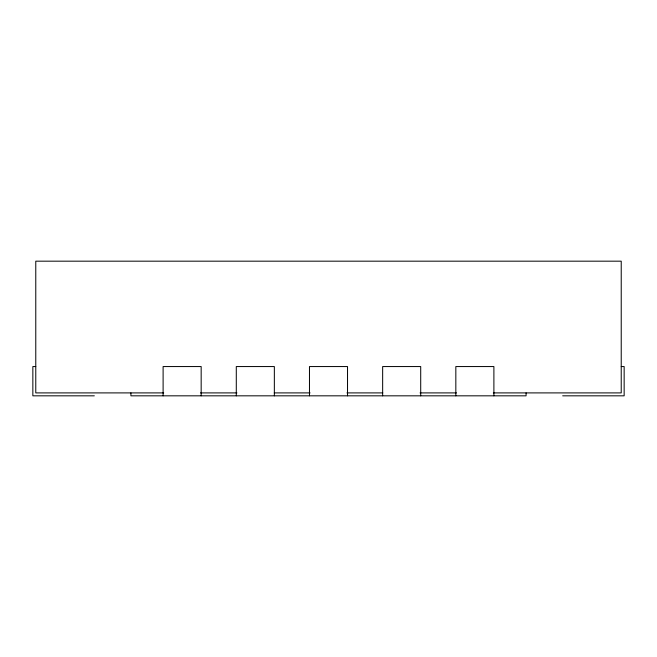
<?xml version="1.0" encoding="UTF-8"?>
<svg xmlns="http://www.w3.org/2000/svg" width="657" height="657" viewBox="0 0 657 657"><rect width="100%" height="100%" fill="white"/><g stroke="black" fill="none" stroke-linecap="round" stroke-linejoin="round"><path stroke-width="0.99" d="M35.774 366.557L32.85 366.557L32.85 395.826L94.321 395.826M621.226 366.557L624.15 366.557L624.15 395.826L562.679 395.826M163.7 392.902L35.774 392.902L35.774 261.174L621.226 261.174L621.226 392.902L493.333 392.902M200.516 392.902L236.939 392.902M274.265 392.902L310.096 392.902M346.945 392.902L382.776 392.902M420.061 392.902L456.484 392.902M526.085 392.902L526.085 395.826L130.915 395.826L130.915 392.902M493.892 395.826L493.892 366.557L455.835 366.557L455.835 395.826M420.71 395.826L420.71 366.557L382.653 366.557L382.653 395.826M347.528 395.826L347.528 366.557L309.472 366.557L309.472 395.826M274.347 395.826L274.347 366.557L236.29 366.557L236.29 395.826M201.165 395.826L201.165 366.557L163.108 366.557L163.108 395.826"/></g></svg>
